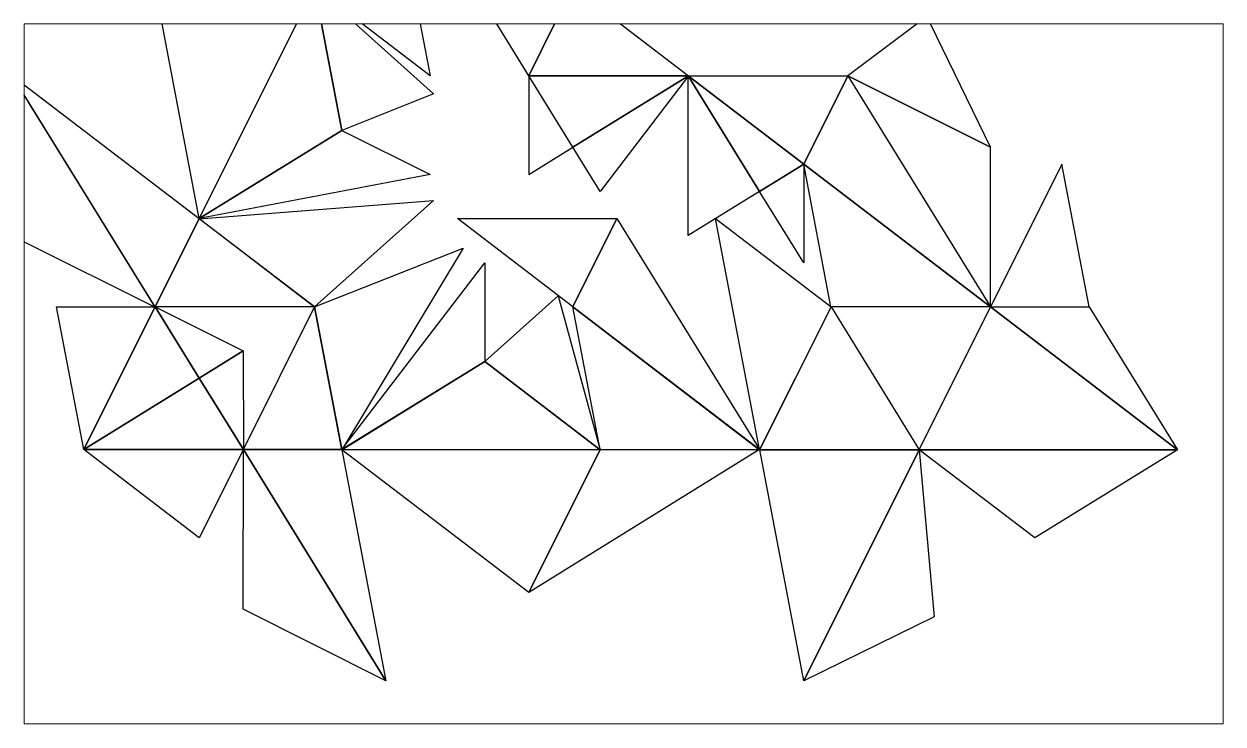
# Paper-space layout 'Layout1' of a CAD drawing. Header units: inches. Extents: x -0.5 to 15.9, y 0.8 to 10.4.
# The model-space entities are those that its viewports show. They can reach past a viewport. Long polylines and large blocks are cut down to what shows.
import ezdxf

# ---------------------------------------------------------------- set-up
doc = ezdxf.new("R2010")
doc.units = ezdxf.units.IN
doc.header["$MEASUREMENT"] = 0
for name, color, linetype in [('226', 226, 'Continuous'), ('231', 231, 'Continuous'), ('238', 238, 'Continuous'), ('247', 247, 'Continuous'), ('251', 251, 'Continuous'), ('6', 6, 'Continuous'), ('9', 9, 'Continuous')]:
    doc.layers.add(name, color=color, linetype=linetype)

msp = doc.modelspace()

# ---------------------------------------------------------------- linework, layer by layer
at = {"elevation": -0.001}
msp.add_lwpolyline([(0.001, 0.001), (4.146, 8.291), (14.999, 0), (0.001, 0.001)], dxfattribs=at)

# ---------------------------------------------------------------- meshes
at = {"layer": '226', "color": 226}
mesh = msp.add_polyface(dxfattribs=at)
corners = [(6.103, 5.125, 0), (8.292, 5.125, 0), (6.708, 6.335, 0)]
mesh.append_faces([[corners[k] for k in face] for face in [(0, 2, 1, 1)]], dxfattribs={"color": 226})
mesh = msp.add_polyface(dxfattribs=at)
corners = [(6.103, 5.125, 0), (6.103, 3.772, 0), (6.708, 4.146, 0.001)]
mesh.append_faces([[corners[k] for k in face] for face in [(0, 1, 2, 2)]], dxfattribs={"color": 226})
mesh = msp.add_polyface(dxfattribs=at)
corners = [(6.103, 5.125, 0), (8.292, 5.125, 0), (6.708, 4.146, 0)]
mesh.append_faces([[corners[k] for k in face] for face in [(0, 1, 2, 2)]], dxfattribs={"color": 226})
mesh = msp.add_polyface(dxfattribs=at)
corners = [(8.293, 5.123, 0.001), (7.082, 3.541, 0.001), (6.708, 4.146, 0)]
mesh.append_faces([[corners[k] for k in face] for face in [(0, 1, 2, 2)]], dxfattribs={"color": 226})
mesh = msp.add_polyface(dxfattribs=at)
corners = [(8.29, 5.123, 0), (9.874, 3.914, 0.001), (9.269, 3.54, 0.001)]
mesh.append_faces([[corners[k] for k in face] for face in [(0, 1, 2, 2)]], dxfattribs={"color": 226})
mesh = msp.add_polyface(dxfattribs=at)
corners = [(10.479, 5.123, 0.002), (8.291, 5.124, 0.003), (9.874, 3.914, 0.002)]
mesh.append_faces([[corners[k] for k in face] for face in [(0, 2, 1, 1)]], dxfattribs={"color": 226})
mesh = msp.add_polyface(dxfattribs=at)
corners = [(8.291, 2.935, 0.005), (8.291, 5.123, 0.001), (9.269, 3.54, 0.001)]
mesh.append_faces([[corners[k] for k in face] for face in [(0, 1, 2, 2)]], dxfattribs={"color": 226})
mesh = msp.add_polyface(dxfattribs=at)
corners = [(9.874, 2.561, 0.001), (9.874, 3.914, 0.001), (9.269, 3.54, 0.001)]
mesh.append_faces([[corners[k] for k in face] for face in [(0, 2, 1, 1)]], dxfattribs={"color": 226})
mesh = msp.add_polyface(dxfattribs=at)
corners = [(2.189, 0.001, 0), (2.188, 1.353, 0), (1.583, 0.979, 0)]
mesh.append_faces([[corners[k] for k in face] for face in [(0, 2, 1, 1)]], dxfattribs={"color": 226})
mesh = msp.add_polyface(dxfattribs=at)
corners = [(2.189, 0.001, 0), (0.001, 0.001, 0), (1.584, 0.979, 0)]
mesh.append_faces([[corners[k] for k in face] for face in [(0, 1, 2, 2)]], dxfattribs={"color": 226})
mesh = msp.add_polyface(dxfattribs=at)
corners = [(2.189, 0.001, 0), (0.001, 0.001, 0), (1.584, -1.209, 0)]
mesh.append_faces([[corners[k] for k in face] for face in [(0, 2, 1, 1)]], dxfattribs={"color": 226})
at = {"layer": '231', "color": 231}
mesh = msp.add_polyface(dxfattribs=at)
corners = [(6.103, 5.125, 0), (6.708, 6.334, 0), (4.146, 8.292, 0)]
mesh.append_faces([[corners[k] for k in face] for face in [(0, 2, 1, 1)]], dxfattribs={"color": 231})
mesh = msp.add_polyface(dxfattribs=at)
corners = [(10.481, 5.125, 0.003), (11.563, 5.936, 0.003), (12.437, 4.145, 0.001)]
mesh.append_faces([[corners[k] for k in face] for face in [(0, 2, 1, 1)]], dxfattribs={"color": 231})
mesh = msp.add_polyface(dxfattribs=at)
corners = [(0.98, 1.958, 0.004), (1.583, 3.168, 0), (-0.98, 5.122, -0.001)]
mesh.append_faces([[corners[k] for k in face] for face in [(0, 2, 1, 1)]], dxfattribs={"color": 231})
mesh = msp.add_polyface(dxfattribs=at)
corners = [(0.979, 1.953, 0.002), (-0.979, 5.119, -0.002), (-0.978, 2.931, 0)]
mesh.append_faces([[corners[k] for k in face] for face in [(0, 1, 2, 2)]], dxfattribs={"color": 231})
mesh = msp.add_polyface(dxfattribs=at)
corners = [(10.479, 5.123, 0.002), (9.875, 3.914, 0.002), (12.436, 1.957, 0.002)]
mesh.append_faces([[corners[k] for k in face] for face in [(0, 2, 1, 1)]], dxfattribs={"color": 231})
mesh = msp.add_polyface(dxfattribs=at)
corners = [(10.479, 5.124, 0.002), (12.436, 1.958, 0.002), (12.436, 4.146, 0.002)]
mesh.append_faces([[corners[k] for k in face] for face in [(0, 1, 2, 2)]], dxfattribs={"color": 231})
mesh = msp.add_polyface(dxfattribs=at)
corners = [(9.874, 3.913, 0.001), (12.436, 1.957, 0.002), (10.248, 1.957, 0.001)]
mesh.append_faces([[corners[k] for k in face] for face in [(0, 1, 2, 2)]], dxfattribs={"color": 231})
mesh = msp.add_polyface(dxfattribs=at)
corners = [(1.583, 3.166, 0), (4.797, 3.417, 0), (3.167, 1.958, 0)]
mesh.append_faces([[corners[k] for k in face] for face in [(0, 1, 2, 2)]], dxfattribs={"color": 231})
mesh = msp.add_polyface(dxfattribs=at)
corners = [(0.979, 1.958, -0.001), (1.584, 3.167, 0), (3.167, 1.958, 0)]
mesh.append_faces([[corners[k] for k in face] for face in [(0, 1, 2, 2)]], dxfattribs={"color": 231})
mesh = msp.add_polyface(dxfattribs=at)
corners = [(7.313, 3.167, 0), (6.708, 1.957, 0), (5.125, 3.167, 0)]
mesh.append_faces([[corners[k] for k in face] for face in [(0, 1, 2, 2)]], dxfattribs={"color": 231})
mesh = msp.add_polyface(dxfattribs=at)
corners = [(7.313, 3.167, 0), (6.708, 1.957, 0), (9.271, 0, 0.002)]
mesh.append_faces([[corners[k] for k in face] for face in [(0, 2, 1, 1)]], dxfattribs={"color": 231})
mesh = msp.add_polyface(dxfattribs=at)
corners = [(6.708, 1.957, 0), (9.27, 0, 0), (7.082, 0, 0)]
mesh.append_faces([[corners[k] for k in face] for face in [(0, 1, 2, 2)]], dxfattribs={"color": 231})
mesh = msp.add_polyface(dxfattribs=at)
corners = [(6.104, -1.957, 0), (9.27, 0.001, 0.001), (7.082, 0.001, 0.001)]
mesh.append_faces([[corners[k] for k in face] for face in [(0, 2, 1, 1)]], dxfattribs={"color": 231})
at = {"layer": '238', "color": 238}
mesh = msp.add_polyface(dxfattribs=at)
corners = [(0.979, 1.958, 0.002), (0.001, 0.001, -0.001), (-0.373, 1.958, -0.001)]
mesh.append_faces([[corners[k] for k in face] for face in [(0, 1, 2, 2)]], dxfattribs={"color": 238})
mesh = msp.add_polyface(dxfattribs=at)
corners = [(0.979, 1.958, -0.001), (0.001, 0.001, -0.001), (1.584, 0.979, -0.001)]
mesh.append_faces([[corners[k] for k in face] for face in [(0, 2, 1, 1)]], dxfattribs={"color": 238})
mesh = msp.add_polyface(dxfattribs=at)
corners = [(0.978, 1.957, 0), (2.188, 1.353, 0), (1.583, 0.979, 0)]
mesh.append_faces([[corners[k] for k in face] for face in [(0, 1, 2, 2)]], dxfattribs={"color": 238})
at = {"layer": '247', "color": 247}
mesh = msp.add_polyface(dxfattribs=at)
corners = [(4.751, 5.125, 0), (4.146, 8.292, 0), (3.167, 6.335, 0)]
mesh.append_faces([[corners[k] for k in face] for face in [(0, 2, 1, 1)]], dxfattribs={"color": 247})
mesh = msp.add_polyface(dxfattribs=at)
corners = [(3.54, 0, 0), (5.202, 2.763, 0), (3.167, 1.958, 0)]
mesh.append_faces([[corners[k] for k in face] for face in [(0, 2, 1, 1)]], dxfattribs={"color": 247})
mesh = msp.add_polyface(dxfattribs=at)
corners = [(2.189, 0.001, 0), (3.541, 0.001, 0), (3.167, 1.958, 0)]
mesh.append_faces([[corners[k] for k in face] for face in [(0, 2, 1, 1)]], dxfattribs={"color": 247})
mesh = msp.add_polyface(dxfattribs=at)
corners = [(2.189, 0.001, 0), (4.144, -3.167, 0), (2.188, -2.187, 0)]
mesh.append_faces([[corners[k] for k in face] for face in [(0, 1, 2, 2)]], dxfattribs={"color": 247})
mesh = msp.add_polyface(dxfattribs=at)
corners = [(2.189, 0.001, 0), (3.541, 0, 0.001), (4.144, -3.167, 0)]
mesh.append_faces([[corners[k] for k in face] for face in [(0, 1, 2, 2)]], dxfattribs={"color": 247})
at = {"layer": '251', "color": 251}
mesh = msp.add_polyface(dxfattribs=at)
corners = [(0.979, 6.335, 0), (3.167, 6.334, 0), (1.584, 3.168, 0.001)]
mesh.append_faces([[corners[k] for k in face] for face in [(0, 1, 2, 2)]], dxfattribs={"color": 251})
mesh = msp.add_polyface(dxfattribs=at)
corners = [(3.167, 6.335, 0), (1.584, 3.168, 0), (3.541, 4.377, 0)]
mesh.append_faces([[corners[k] for k in face] for face in [(0, 2, 1, 1)]], dxfattribs={"color": 251})
mesh = msp.add_polyface(dxfattribs=at)
corners = [(4.798, 4.876, 0), (3.167, 6.335, 0), (3.541, 4.377, 0)]
mesh.append_faces([[corners[k] for k in face] for face in [(0, 2, 1, 1)]], dxfattribs={"color": 251})
mesh = msp.add_polyface(dxfattribs=at)
corners = [(4.75, 3.772, 0), (1.583, 3.169, 0.001), (3.541, 4.377, 0)]
mesh.append_faces([[corners[k] for k in face] for face in [(0, 1, 2, 2)]], dxfattribs={"color": 251})
at = {"layer": '6', "color": 6}
mesh = msp.add_polyface(dxfattribs=at)
corners = [(9.27, 0.001, 0.002), (8.666, 3.167, 0.001), (10.249, 1.957, 0.001)]
mesh.append_faces([[corners[k] for k in face] for face in [(0, 1, 2, 2)]], dxfattribs={"color": 6})
mesh = msp.add_polyface(dxfattribs=at)
corners = [(11.458, 0, 0.001), (9.271, 0, 0.001), (10.249, 1.957, 0.001)]
mesh.append_faces([[corners[k] for k in face] for face in [(0, 1, 2, 2)]], dxfattribs={"color": 6})
mesh = msp.add_polyface(dxfattribs=at)
corners = [(11.458, 0, 0.001), (9.271, 0, 0.001), (9.875, -3.166, 0.001)]
mesh.append_faces([[corners[k] for k in face] for face in [(0, 2, 1, 1)]], dxfattribs={"color": 6})
mesh = msp.add_polyface(dxfattribs=at)
corners = [(11.458, 0, 0.001), (9.875, -3.166, 0.001), (11.665, -2.291, 0)]
mesh.append_faces([[corners[k] for k in face] for face in [(0, 2, 1, 1)]], dxfattribs={"color": 6})
at = {"layer": '9', "color": 9}
mesh = msp.add_polyface(dxfattribs=at)
corners = [(12.437, 1.956, 0.001), (13.414, 3.914, 0.001), (13.789, 1.957, 0.001)]
mesh.append_faces([[corners[k] for k in face] for face in [(0, 2, 1, 1)]], dxfattribs={"color": 9})
mesh = msp.add_polyface(dxfattribs=at)
corners = [(5.499, 2.562, 0), (3.541, 0.001, 0), (5.499, 1.21, 0)]
mesh.append_faces([[corners[k] for k in face] for face in [(0, 2, 1, 1)]], dxfattribs={"color": 9})
mesh = msp.add_polyface(dxfattribs=at)
corners = [(6.507, 2.111, 0), (7.082, 0, 0.001), (5.499, 1.21, 0)]
mesh.append_faces([[corners[k] for k in face] for face in [(0, 1, 2, 2)]], dxfattribs={"color": 9})
mesh = msp.add_polyface(dxfattribs=at)
corners = [(12.437, 1.957, 0.001), (14.999, 0, 0.001), (11.458, 0, 0.001)]
mesh.append_faces([[corners[k] for k in face] for face in [(0, 1, 2, 2)]], dxfattribs={"color": 9})
mesh = msp.add_polyface(dxfattribs=at)
corners = [(12.437, 1.957, 0.001), (13.789, 1.957, 0.001), (14.999, 0, 0.001)]
mesh.append_faces([[corners[k] for k in face] for face in [(0, 1, 2, 2)]], dxfattribs={"color": 9})
mesh = msp.add_polyface(dxfattribs=at)
corners = [(7.082, 0, 0), (3.541, 0, 0), (5.499, 1.21, 0)]
mesh.append_faces([[corners[k] for k in face] for face in [(0, 1, 2, 2)]], dxfattribs={"color": 9})
mesh = msp.add_polyface(dxfattribs=at)
corners = [(6.104, -1.957, 0), (7.082, 0.001, 0.001), (3.541, 0, 0)]
mesh.append_faces([[corners[k] for k in face] for face in [(0, 2, 1, 1)]], dxfattribs={"color": 9})
mesh = msp.add_polyface(dxfattribs=at)
corners = [(11.458, 0, 0.001), (14.999, 0, 0.001), (13.042, -1.209, 0.001)]
mesh.append_faces([[corners[k] for k in face] for face in [(0, 1, 2, 2)]], dxfattribs={"color": 9})

psp = doc.layouts.get("Layout1")

# ---------------------------------------------------------------- viewports
at = {"layer": '0', "view_target_point": (10.472, -2.777)}
psp.add_viewport(center=(7.675, 5.598), size=(16.444, 9.59529), view_center_point=(-3.069, 3.815), view_height=9.59529, dxfattribs=at)

doc.saveas('drawing.dxf')
